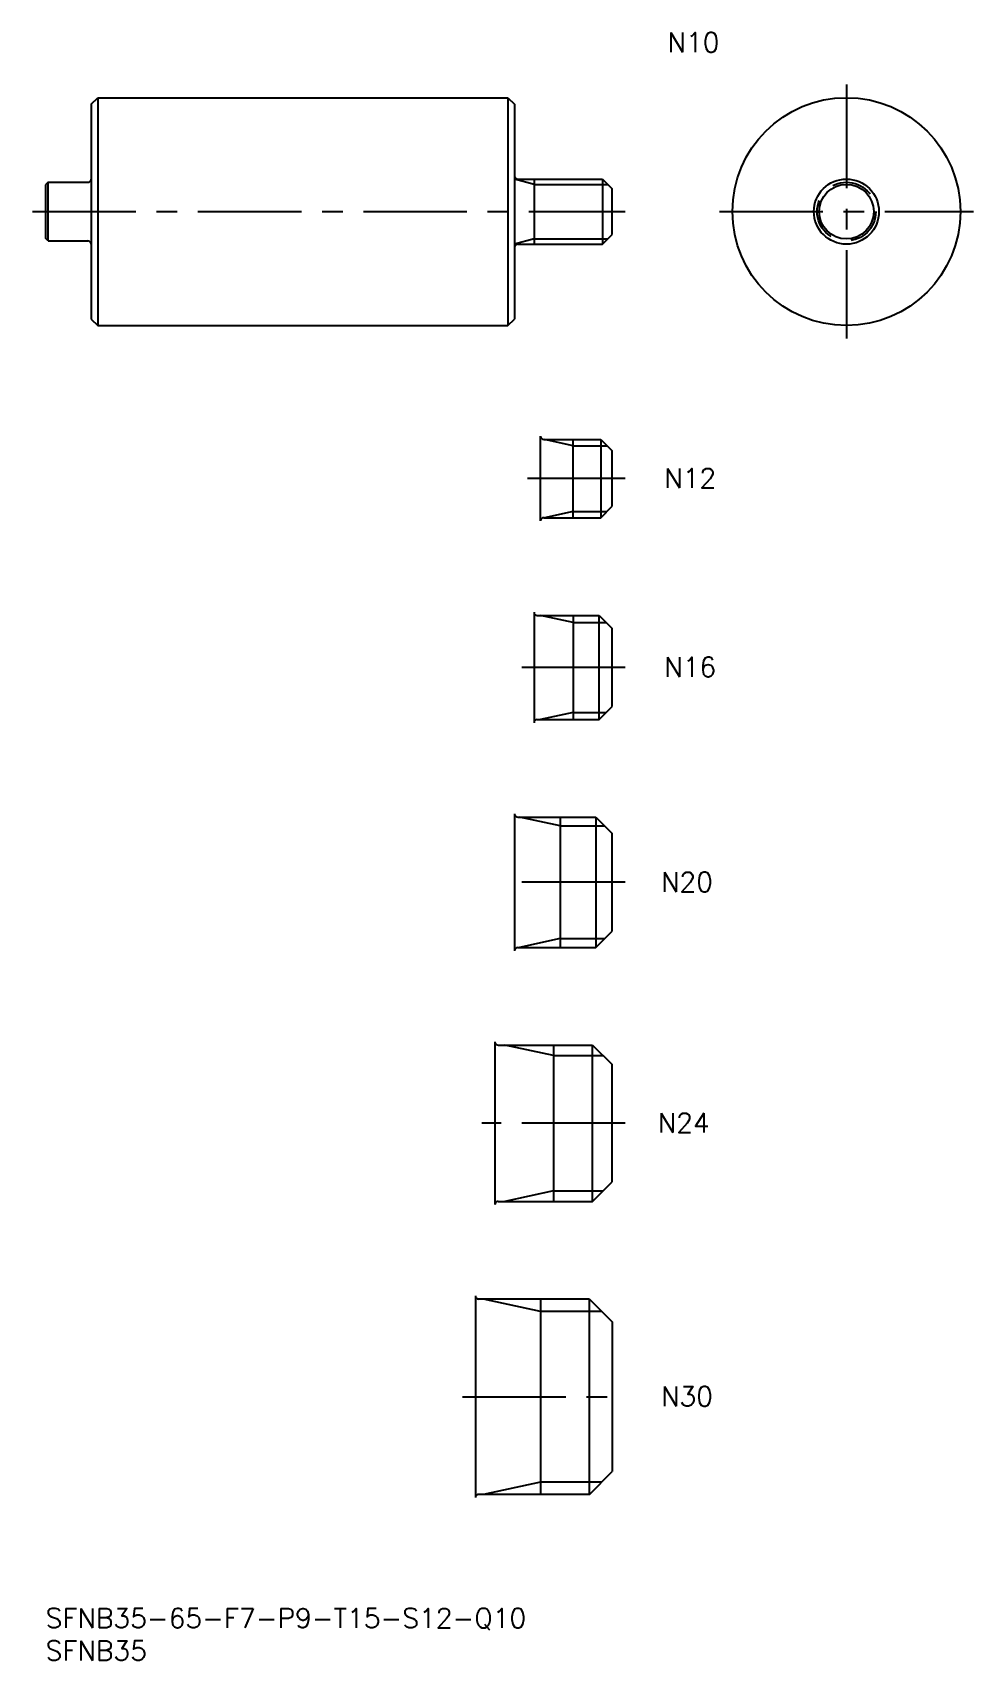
# Model space of a CAD drawing. Extents: x -2 to 142, y -8 to 242.
import ezdxf

# ---------------------------------------------------------------- set-up
doc = ezdxf.new("R2010")
doc.units = 0
doc.header["$LTSCALE"] = 0.5
doc.linetypes.add('CENTER', pattern=[50.8, 31.75, -6.35, 6.35, -6.35])
doc.linetypes.add('DASHED', pattern=[19.05, 12.7, -6.35])
for name, color, linetype in [('MSM_CENTER', 1, 'CENTER'), ('MSM_CONTINUOUS', 7, 'CONTINUOUS'), ('MSM_DASHED', 4, 'DASHED'), ('MSM_NARROW', 5, 'CONTINUOUS'), ('MSM_PART_NUMBER', 7, 'CONTINUOUS')]:
    doc.layers.add(name, color=color, linetype=linetype)
doc.styles.get("Standard").update_dxf_attribs({"font": 'txt.shx', "height": 1, "bigfont": 'bigfont.shx'})

# ---------------------------------------------------------------- blocks, each defined once
blk = doc.blocks.new('*U16')
at = {"layer": 'MSM_PART_NUMBER'}
blk.add_text('SFNB35-65-F7-P9-T15-S12-Q10', height=3, dxfattribs=at).set_placement((0, -3))
blk = doc.blocks.new('*U17')
at = {"layer": 'MSM_PART_NUMBER'}
blk.add_text('SFNB35', height=3, dxfattribs=at).set_placement((0, -8))
blk = doc.blocks.new('*U18')
at = {"layer": 'MSM_PART_NUMBER'}
blk.add_text('N10', height=3, dxfattribs=at).set_placement((95.5, 239))
blk = doc.blocks.new('*U19')
at = {"layer": 'MSM_PART_NUMBER'}
blk.add_text('N30', height=3, dxfattribs=at).set_placement((94.5, 31.06))
blk = doc.blocks.new('*U20')
at = {"layer": 'MSM_PART_NUMBER'}
blk.add_text('N24', height=3, dxfattribs=at).set_placement((94, 73.06))
blk = doc.blocks.new('*U21')
at = {"layer": 'MSM_PART_NUMBER'}
blk.add_text('N20', height=3, dxfattribs=at).set_placement((94.5, 110.06))
blk = doc.blocks.new('*U22')
at = {"layer": 'MSM_PART_NUMBER'}
blk.add_text('N16', height=3, dxfattribs=at).set_placement((95, 143.06))
blk = doc.blocks.new('*U23')
at = {"layer": 'MSM_PART_NUMBER'}
blk.add_text('N12', height=3, dxfattribs=at).set_placement((95, 172.06))

msp = doc.modelspace()

# ---------------------------------------------------------------- linework, layer by layer
at = {"layer": 'MSM_CENTER'}
for p, q in [((122.97, 234), (122.97, 195)), ((-2, 214.5), (89, 214.5)), ((103.47, 214.5), (142.47, 214.5)), ((89, 173.5), (74, 173.5)), ((89, 144.5), (73, 144.5)), ((89, 111.5), (70, 111.5)), ((89, 74.5), (67, 74.5)), ((64, 32.5), (89, 32.5))]:
    msp.add_line(p, q, dxfattribs=at)
at = {"layer": 'MSM_CONTINUOUS'}
for p, q in [((7, 231), (8, 232)), ((7, 231), (7, 198)), ((8, 232), (8, 197)), ((8, 232), (71, 232)), ((71, 232), (71, 197)), ((71, 232), (72, 231)), ((72, 231), (72, 198)), ((0.4, 219), (0, 218.6)), ((0, 218.6), (0, 210.4)), ((0.4, 219), (6.5, 219)), ((0.4, 210), (0.4, 219)), ((72.5, 219.5), (85.5, 219.5)), ((75, 219.5), (75, 209.5)), ((85.5, 219.5), (87, 218)), ((85.5, 219.5), (85.5, 209.5)), ((87, 211), (87, 218)), ((0.4, 210), (0, 210.4)), ((0.4, 210), (6.5, 210)), ((85.5, 209.5), (87, 211)), ((72.5, 209.5), (85.5, 209.5)), ((7, 198), (8, 197)), ((71, 197), (72, 198)), ((8, 197), (71, 197)), ((76, 167), (76, 180)), ((76.5, 179.5), (85.25, 179.5)), ((81, 167.5), (81, 179.5)), ((85.25, 179.5), (87, 177.75)), ((85.25, 179.5), (85.25, 167.5)), ((87, 169.25), (87, 177.75)), ((76.5, 167.5), (85.25, 167.5)), ((85.25, 167.5), (87, 169.25)), ((75, 153), (75, 136)), ((75.5, 152.5), (85, 152.5)), ((81, 152.5), (81, 136.5)), ((85, 152.5), (87, 150.5)), ((85, 136.5), (85, 152.5)), ((87, 138.5), (87, 150.5)), ((85, 136.5), (87, 138.5)), ((75.5, 136.5), (85, 136.5)), ((72, 122), (72, 101)), ((72.5, 121.5), (84.5, 121.5)), ((79, 121.5), (79, 101.5)), ((84.5, 121.5), (87, 119)), ((84.5, 121.5), (84.5, 101.5)), ((87, 104), (87, 119)), ((84.5, 101.5), (87, 104)), ((72.5, 101.5), (84.5, 101.5)), ((69, 87), (69, 62)), ((69.5, 86.5), (84, 86.5)), ((78, 86.5), (78, 62.5)), ((84, 86.5), (87, 83.5)), ((84, 62.5), (84, 86.5)), ((87, 65.5), (87, 83.5)), ((84, 62.5), (87, 65.5)), ((69.5, 62.5), (84, 62.5)), ((66, 48), (66, 17)), ((83.5, 47.5), (66.5, 47.5)), ((76, 47.5), (76, 17.5)), ((83.5, 47.5), (87, 44)), ((83.5, 17.5), (83.5, 47.5)), ((87, 44), (87, 21)), ((83.5, 17.5), (87, 21)), ((83.5, 17.5), (66.5, 17.5))]:
    msp.add_line(p, q, dxfattribs=at)
for radius in [17.5, 5]:
    msp.add_circle((122.97, 214.5), radius, dxfattribs=at)
for centre, start, end in [((72.5, 220), 180, 270), ((6.5, 219.5), 270, 0), ((6.5, 209.5), 0, 90), ((72.5, 209), 90, 180), ((76.5, 180), 180, 270), ((76.5, 167), 90, 180), ((75.5, 153), 180, 270), ((75.5, 136), 90, 180), ((72.5, 122), 180, 270), ((72.5, 101), 90, 180), ((69.5, 87), 180, 270), ((69.5, 62), 90, 180), ((66.5, 48), 180, 270), ((66.5, 17), 90, 180)]:
    msp.add_arc(centre, 0.5, start, end, dxfattribs=at)
at = {"layer": 'MSM_DASHED'}
msp.add_circle((122.97, 214.5), 4.5, dxfattribs=at)
at = {"layer": 'MSM_NARROW'}
for p, q in [((75, 218.69), (72, 219.5)), ((75, 218.69), (86.31, 218.69)), ((75, 210.31), (72, 209.5)), ((75, 210.31), (86.31, 210.31)), ((81, 178.55), (76.62, 179.5)), ((81, 178.55), (86.2, 178.55)), ((81, 168.45), (76.62, 167.5)), ((81, 168.45), (86.2, 168.45)), ((81, 151.42), (76, 152.5)), ((81, 151.42), (86.08, 151.42)), ((81, 137.58), (76, 136.5)), ((81, 137.58), (86.08, 137.58)), ((79, 120.15), (72.75, 121.5)), ((79, 120.15), (85.85, 120.15)), ((79, 102.85), (72.75, 101.5)), ((79, 102.85), (85.85, 102.85)), ((78, 84.88), (70.5, 86.5)), ((78, 84.88), (85.62, 84.88)), ((78, 64.12), (70.5, 62.5)), ((78, 64.12), (85.62, 64.12)), ((76, 45.61), (67.25, 47.5)), ((85.39, 45.61), (76, 45.61)), ((76, 19.39), (67.25, 17.5)), ((85.39, 19.39), (76, 19.39))]:
    msp.add_line(p, q, dxfattribs=at)
msp.add_circle((122.97, 214.5), 4.19, dxfattribs=at)

# ---------------------------------------------------------------- block references
at = {"layer": 'MSM_CONTINUOUS'}
for name in ['*U18', '*U23', '*U22', '*U21', '*U20', '*U19', '*U16', '*U17']:
    msp.add_blockref(name, (0, 0), dxfattribs=at)

doc.saveas('drawing.dxf')
